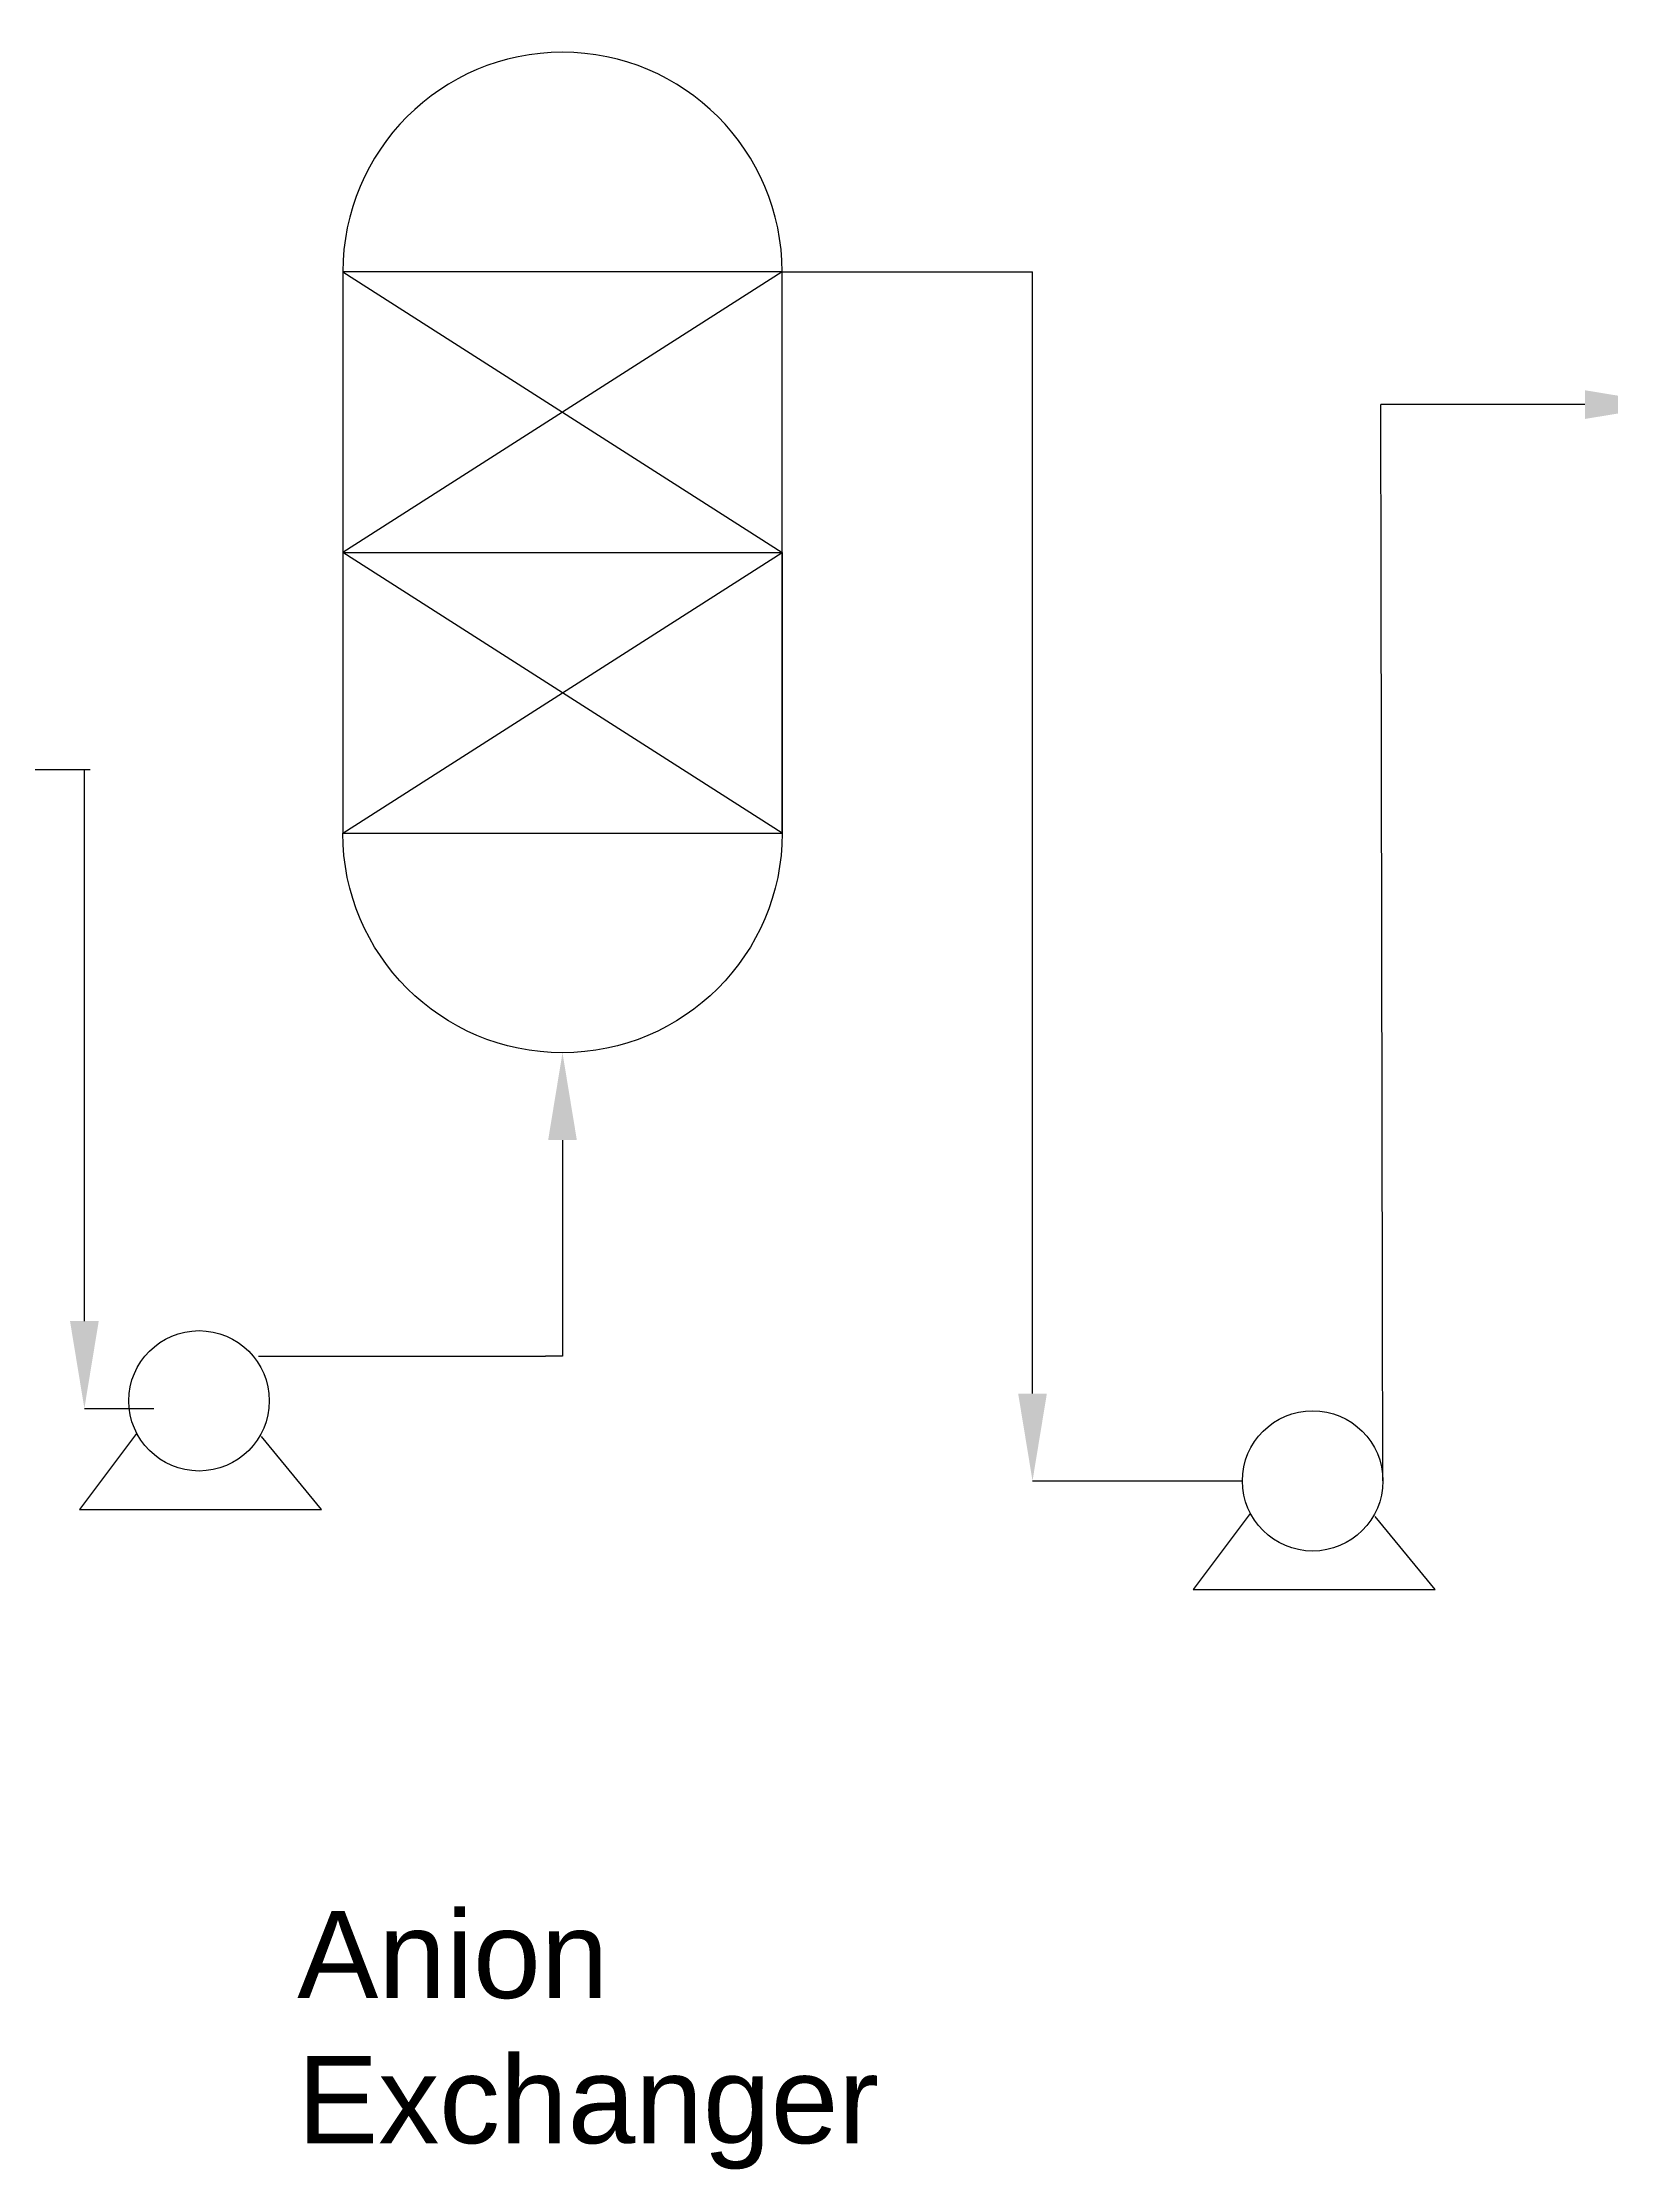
# Model space of a CAD drawing. Header units: millimetres. Extents: x 0 to 796, y 0 to 327.
# Drawn here: x 681.18 to 717.18, y 14.59 to 63.44 of the extents above; entities that cross this region are included whole.
import ezdxf
from ezdxf import colors
from ezdxf.entities.mleader import LeaderData, LeaderLine
from ezdxf.math import Vec2, Vec3

# ---------------------------------------------------------------- set-up
doc = ezdxf.new("R2010")
doc.units = ezdxf.units.MM
doc.header["$LTSCALE"] = 0.25
doc.header["$MEASUREMENT"] = 0
doc.styles.get("Standard").update_dxf_attribs({"font": 'arial.ttf', "height": 1.5})

msp = doc.modelspace()

# ---------------------------------------------------------------- linework, layer by layer
for p, q in [((688.076, 58.173), (688.076, 45.282)), ((698.164, 58.173), (688.076, 58.173)), ((688.076, 58.173), (698.164, 51.727)), ((698.164, 58.173), (688.076, 51.727)), ((698.164, 45.282), (698.164, 58.173)), ((698.164, 51.727), (698.164, 58.173)), ((698.164, 58.173), (703.913, 58.173)), ((711.958, 30.406), (711.911, 55.126)), ((688.076, 51.727), (698.164, 51.727)), ((688.076, 51.727), (688.076, 45.282)), ((688.076, 45.282), (698.164, 51.727)), ((698.164, 45.282), (688.076, 51.727)), ((698.164, 51.727), (698.164, 45.282)), ((675.479, 46.744), (682.274, 46.744)), ((688.076, 45.282), (698.164, 45.282)), ((686.136, 33.267), (692.728, 33.267)), ((682.141, 32.07), (683.739, 32.07)), ((683.335, 31.497), (682.029, 29.746)), ((687.588, 29.746), (686.208, 31.423)), ((703.913, 30.406), (708.734, 30.406)), ((682.029, 29.746), (687.588, 29.746)), ((708.907, 29.659), (707.601, 27.908)), ((713.16, 27.908), (711.78, 29.585)), ((707.601, 27.908), (713.16, 27.908))]:
    msp.add_line(p, q)
for centre in [(684.774, 32.244), (710.346, 30.406)]:
    msp.add_circle(centre, 1.612)
msp.add_ellipse((693.12, 58.173), major_axis=(-5.044, 0), ratio=1, start_param=3.141593, end_param=6.283185)
at = {"extrusion": (0, 0, -1)}
msp.add_ellipse((693.12, 45.282), major_axis=(-5.044, 0), ratio=1, start_param=3.141593, end_param=6.283185, dxfattribs=at)

# ---------------------------------------------------------------- texts
at = {"insert": (687.029, 20.527), "char_height": 2, "width": 0.20574, "attachment_point": 1}
msp.add_mtext('Anion Exchanger', dxfattribs=at)

# ---------------------------------------------------------------- leaders
ml = msp.add_multileader_mtext('Standard')
ml.set_content('')
ml.set_leader_properties()
ml.build(insert=Vec2(0, 0))
ml.multileader.update_dxf_attribs({"has_dogleg": 0, "dogleg_length": 0, "arrow_head_size": 2.005})
ctx = ml.context
ctx.base_point, ctx.char_height, ctx.arrow_head_size, ctx.landing_gap_size, ctx.plane_origin = Vec3(703.913, 58.173), 0.18, 2.005, 0.09, Vec3(703.913, 30.406)
notes = []
notes.append((ctx, [(0, (1, 1, 0), (703.913, 58.173), (1, 0), 0, [(0, [(703.913, 30.406)], 0, [])])]))
ctx.mtext, ml.multileader.dxf.content_type = None, 0
ml = msp.add_multileader_mtext('Standard')
ml.set_content('')
ml.set_leader_properties()
ml.build(insert=Vec2(0, 0))
ml.multileader.update_dxf_attribs({"has_dogleg": 0, "dogleg_length": 0, "arrow_head_size": 2.005})
ctx = ml.context
ctx.base_point, ctx.char_height, ctx.arrow_head_size, ctx.landing_gap_size, ctx.plane_origin = Vec3(711.911, 55.126), 0.18, 2.005, 0.09, Vec3(718.603, 55.126)
notes.append((ctx, [(0, (1, 1, 0), (711.911, 55.126), (-1, 0), 0, [(0, [(718.603, 55.126)], 0, [])])]))
ctx.mtext, ml.multileader.dxf.content_type = None, 0
ml = msp.add_multileader_mtext('Standard')
ml.set_content('')
ml.set_leader_properties()
ml.build(insert=Vec2(0, 0))
ml.multileader.update_dxf_attribs({"has_dogleg": 0, "dogleg_length": 0, "arrow_head_size": 2.005})
ctx = ml.context
ctx.base_point, ctx.char_height, ctx.arrow_head_size, ctx.landing_gap_size, ctx.plane_origin = Vec3(682.141, 46.744), 0.18, 2.005, 0.09, Vec3(682.141, 32.07)
notes.append((ctx, [(1, (1, 1, 0), (682.141, 46.744), (1, 0), 0, [(0, [(682.141, 32.07)], 0, [])])]))
ctx.mtext, ml.multileader.dxf.content_type = None, 0
ml = msp.add_multileader_mtext('Standard')
ml.set_content('')
ml.set_leader_properties()
ml.build(insert=Vec2(0, 0))
ml.multileader.update_dxf_attribs({"has_dogleg": 0, "dogleg_length": 0, "arrow_head_size": 2.005})
ctx = ml.context
ctx.base_point, ctx.char_height, ctx.arrow_head_size, ctx.landing_gap_size, ctx.plane_origin = Vec3(692.728, 33.267), 0.18, 2.005, 0.09, Vec3(693.12, 40.238)
notes.append((ctx, [(0, (1, 1, 0), (692.728, 33.267), (-1, 0), 0, [(0, [(693.12, 40.238), (693.12, 33.267)], 0, [])])]))
ctx.mtext, ml.multileader.dxf.content_type = None, 0
for ctx, leaders in notes:
    for number, flags, end, landing, length, lines in leaders:
        leader = LeaderData()
        leader.index, (leader.has_last_leader_line, leader.has_dogleg_vector, leader.attachment_direction) = number, flags
        leader.last_leader_point, leader.dogleg_vector, leader.dogleg_length = Vec3(end), Vec3(landing), length
        for number, points, colour, breaks in lines:
            line = LeaderLine()
            line.index, line.vertices, line.color, line.breaks = number, Vec3.list(points), colors.encode_raw_color(colour), breaks
            leader.lines.append(line)
        ctx.leaders.append(leader)

doc.saveas('drawing.dxf')
